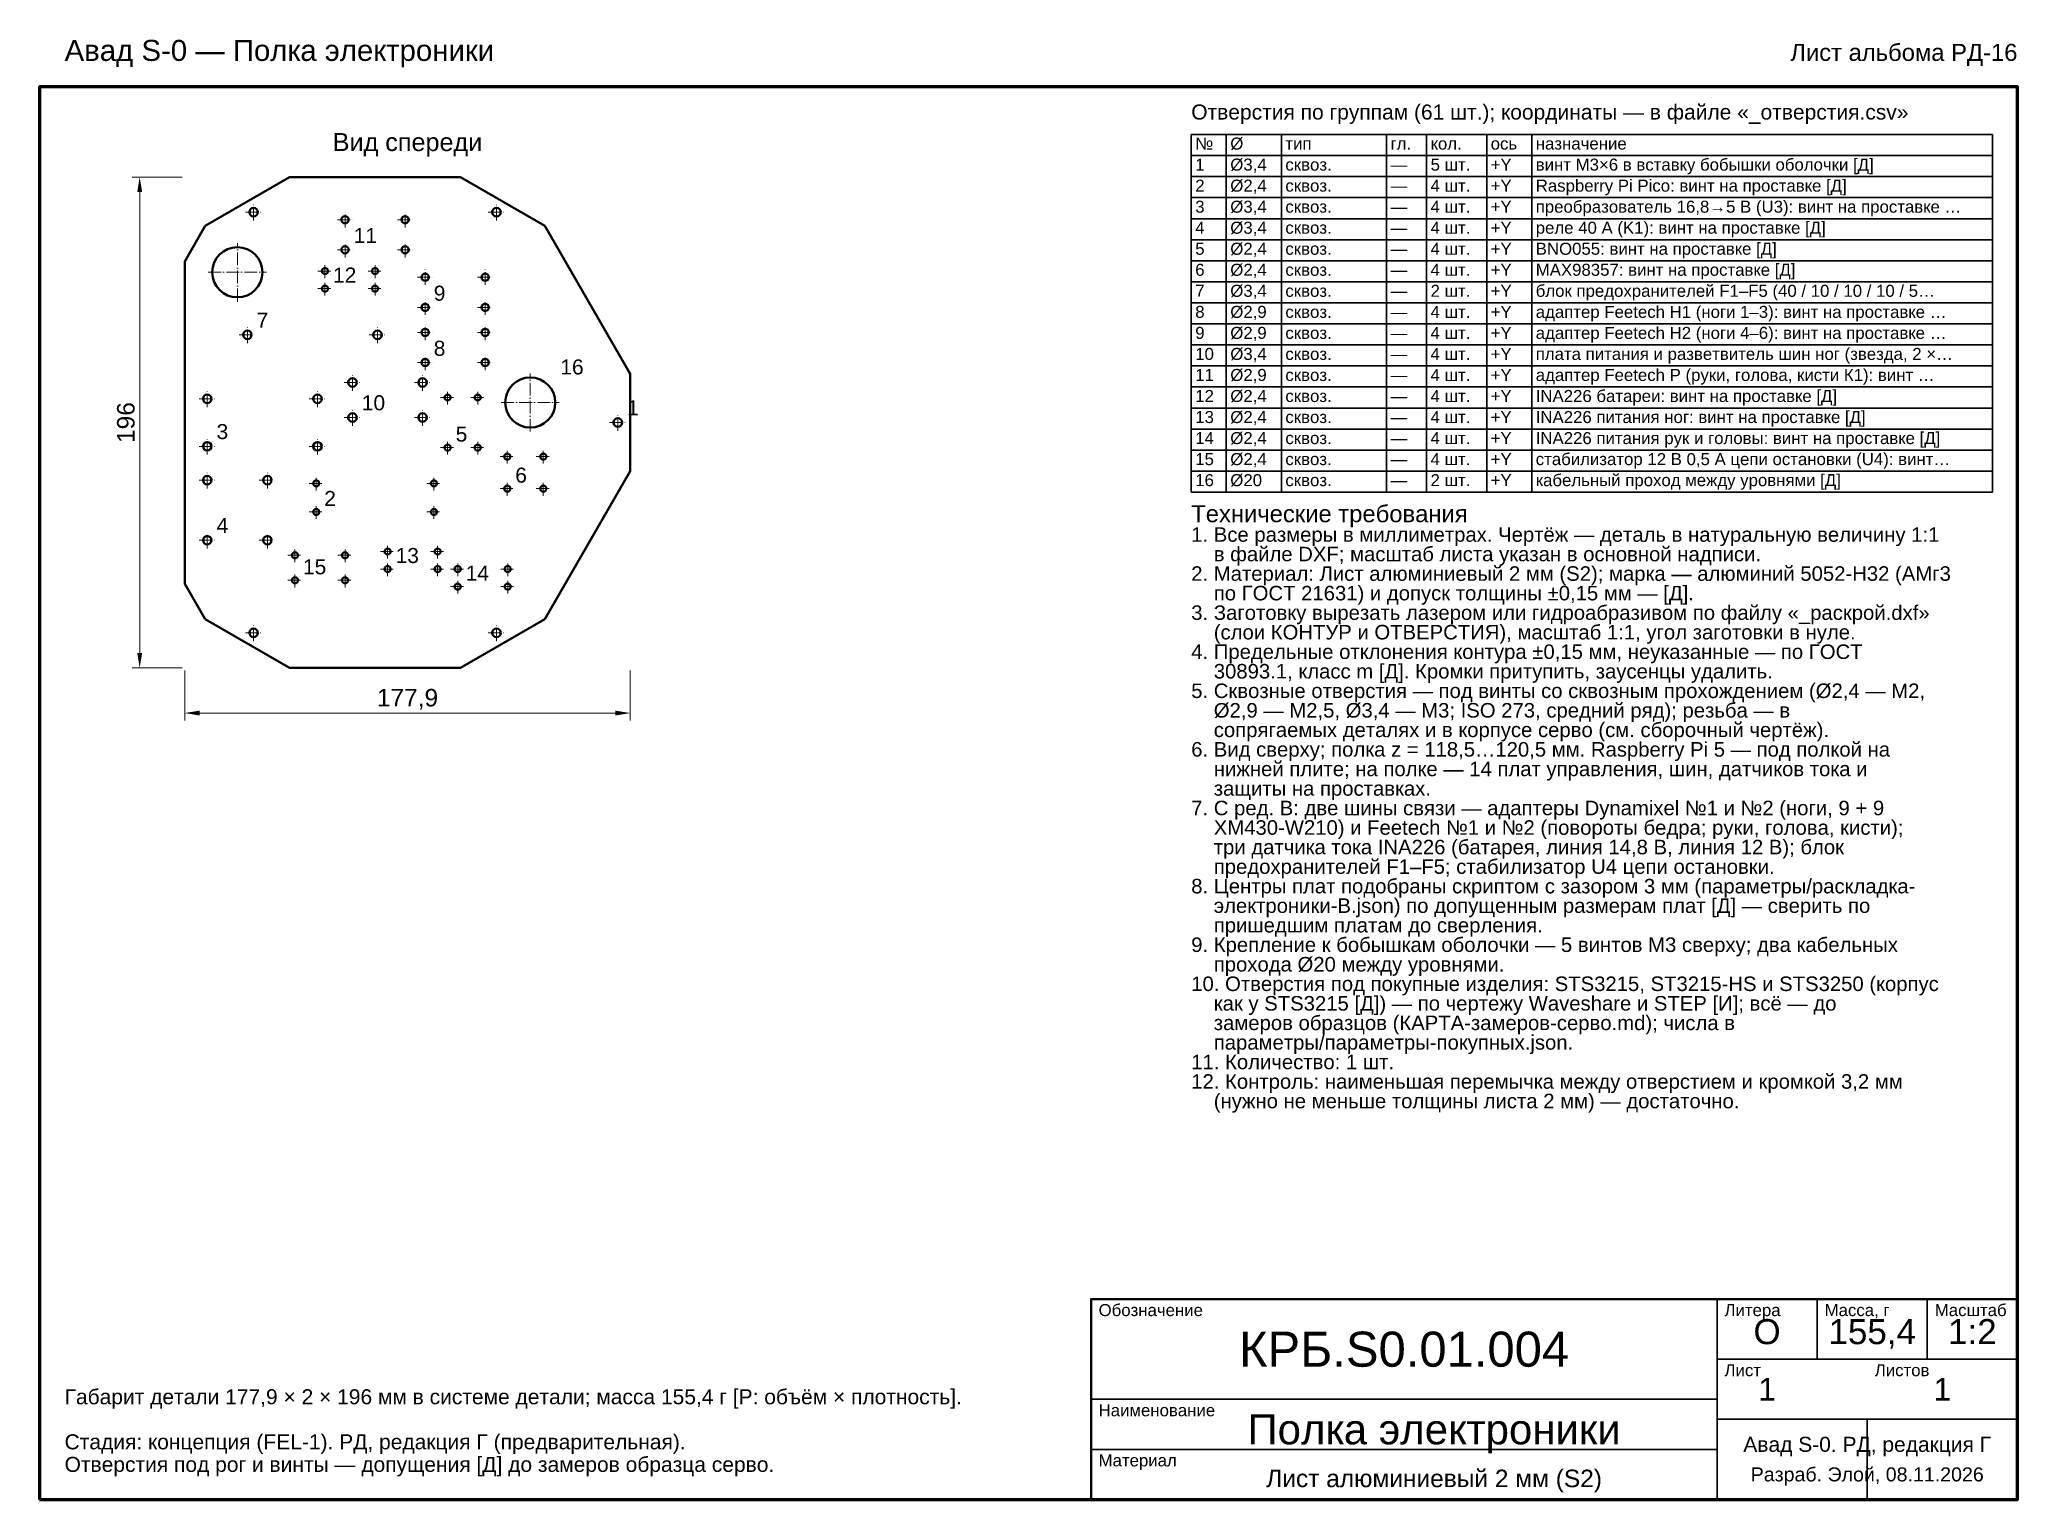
# Model space of a CAD drawing. Header units: millimetres. Extents: x 40 to 830, y 10 to 593.
import ezdxf
from ezdxf.enums import TextEntityAlignment as Align

# ---------------------------------------------------------------- set-up
doc = ezdxf.new("R2010")
doc.units = ezdxf.units.MM
doc.header["$LTSCALE"] = 2
doc.linetypes.add('DASHDOT', pattern=[3.556, 2.54, -0.508, 0, -0.508])
for name, color, linetype, lineweight in [('КОНТУР', 7, 'Continuous', 50), ('ОСИ', 1, 'DASHDOT', 18), ('РАЗМЕРЫ', 5, 'Continuous', 18), ('РАМКА', 7, 'Continuous', 70), ('ТАБЛИЦА', 7, 'Continuous', 35), ('ТЕКСТ', 7, 'Continuous', 25)]:
    doc.layers.add(name, color=color, linetype=linetype, lineweight=lineweight)
doc.styles.add('GOST', font='arial.ttf')
doc.dimstyles.new('GOST', dxfattribs={"dimtxt": 7, "dimasz": 6, "dimexe": 3, "dimexo": 1, "dimgap": 2, "dimtad": 1, "dimdec": 1, "dimtxsty": 'GOST', "dimcen": 2.5, "dimclrd": 5, "dimclre": 5, "dimclrt": 5, "dimazin": 3, "dimtfac": 1, "dimtmove": 0, "dimatfit": 3, "dimlwd": 18, "dimlwe": 18})

msp = doc.modelspace()

# ---------------------------------------------------------------- linework, layer by layer
at = {"layer": 'КОНТУР'}
for p, q in [((139.89, 538), (106.18, 518.54)), ((208.11, 538), (139.89, 538)), ((241.82, 518.54), (208.11, 538)), ((106.18, 518.54), (98, 504.36)), ((275.92, 459.46), (241.82, 518.54)), ((98, 375.64), (98, 504.36)), ((275.92, 420.54), (275.92, 459.46)), ((241.82, 361.46), (275.92, 420.54)), ((98, 375.64), (106.18, 361.46)), ((106.18, 361.46), (139.89, 342)), ((208.11, 342), (241.82, 361.46)), ((139.89, 342), (208.11, 342))]:
    msp.add_line(p, q, dxfattribs=at)
for centre, radius in [((125.5, 524), 1.7), ((162, 521), 1.45), ((186, 521), 1.45), ((222.5, 524), 1.7), ((119, 500), 10), ((162, 509), 1.45), ((186, 509), 1.45), ((154, 500.5), 1.2), ((174, 500.5), 1.2), ((194, 498), 1.45), ((218, 498), 1.45), ((154, 493.5), 1.2), ((174, 493.5), 1.2), ((194, 486), 1.45), ((218, 486), 1.45), ((123, 475), 1.7), ((175, 475), 1.7), ((194, 476), 1.45), ((218, 476), 1.45), ((194, 464), 1.45), ((218, 464), 1.45), ((107, 449.5), 1.7), ((151, 449.5), 1.7), ((165, 456), 1.7), ((193, 456), 1.7), ((203, 450), 1.2), ((215, 450), 1.2), ((236, 448), 10), ((165, 442), 1.7), ((193, 442), 1.7), ((271, 440), 1.7), ((107, 430.5), 1.7), ((151, 430.5), 1.7), ((203, 430), 1.2), ((215, 430), 1.2), ((226.8, 426.4), 1.2), ((241.2, 426.4), 1.2), ((107, 417), 1.7), ((131, 417), 1.7), ((150.5, 415.7), 1.2), ((197.5, 415.7), 1.2), ((226.8, 413.6), 1.2), ((241.2, 413.6), 1.2), ((150.5, 404.3), 1.2), ((197.5, 404.3), 1.2), ((107, 393), 1.7), ((131, 393), 1.7), ((142, 387), 1.2), ((162, 387), 1.2), ((179, 388.5), 1.2), ((199, 388.5), 1.2), ((179, 381.5), 1.2), ((199, 381.5), 1.2), ((207, 381.5), 1.2), ((227, 381.5), 1.2), ((142, 377), 1.2), ((162, 377), 1.2), ((207, 374.5), 1.2), ((227, 374.5), 1.2), ((125.5, 356), 1.7), ((222.5, 356), 1.7)]:
    msp.add_circle(centre, radius, dxfattribs=at)
at = {"layer": 'ОСИ'}
for p, q in [((122.2, 524), (128.8, 524)), ((125.5, 520.7), (125.5, 527.3)), ((162, 517.95), (162, 524.05)), ((186, 517.95), (186, 524.05)), ((219.2, 524), (225.8, 524)), ((222.5, 520.7), (222.5, 527.3)), ((158.95, 521), (165.05, 521)), ((182.95, 521), (189.05, 521)), ((119, 488.4), (119, 511.6)), ((158.95, 509), (165.05, 509)), ((162, 505.95), (162, 512.05)), ((182.95, 509), (189.05, 509)), ((186, 505.95), (186, 512.05)), ((107.4, 500), (130.6, 500)), ((151.2, 500.5), (156.8, 500.5)), ((154, 497.7), (154, 503.3)), ((171.2, 500.5), (176.8, 500.5)), ((174, 497.7), (174, 503.3)), ((190.95, 498), (197.05, 498)), ((194, 494.95), (194, 501.05)), ((214.95, 498), (221.05, 498)), ((218, 494.95), (218, 501.05)), ((151.2, 493.5), (156.8, 493.5)), ((154, 490.7), (154, 496.3)), ((171.2, 493.5), (176.8, 493.5)), ((174, 490.7), (174, 496.3)), ((190.95, 486), (197.05, 486)), ((194, 482.95), (194, 489.05)), ((214.95, 486), (221.05, 486)), ((218, 482.95), (218, 489.05)), ((119.7, 475), (126.3, 475)), ((123, 471.7), (123, 478.3)), ((171.7, 475), (178.3, 475)), ((175, 471.7), (175, 478.3)), ((190.95, 476), (197.05, 476)), ((194, 472.95), (194, 479.05)), ((214.95, 476), (221.05, 476)), ((218, 472.95), (218, 479.05)), ((194, 460.95), (194, 467.05)), ((218, 460.95), (218, 467.05)), ((165, 452.7), (165, 459.3)), ((190.95, 464), (197.05, 464)), ((193, 452.7), (193, 459.3)), ((214.95, 464), (221.05, 464)), ((236, 436.4), (236, 459.6)), ((107, 446.2), (107, 452.8)), ((151, 446.2), (151, 452.8)), ((161.7, 456), (168.3, 456)), ((189.7, 456), (196.3, 456)), ((203, 447.2), (203, 452.8)), ((215, 447.2), (215, 452.8)), ((103.7, 449.5), (110.3, 449.5)), ((147.7, 449.5), (154.3, 449.5)), ((165, 438.7), (165, 445.3)), ((193, 438.7), (193, 445.3)), ((200.2, 450), (205.8, 450)), ((212.2, 450), (217.8, 450)), ((224.4, 448), (247.6, 448)), ((271, 436.7), (271, 443.3)), ((161.7, 442), (168.3, 442)), ((189.7, 442), (196.3, 442)), ((267.7, 440), (274.3, 440)), ((103.7, 430.5), (110.3, 430.5)), ((107, 427.2), (107, 433.8)), ((147.7, 430.5), (154.3, 430.5)), ((151, 427.2), (151, 433.8)), ((200.2, 430), (205.8, 430)), ((203, 427.2), (203, 432.8)), ((212.2, 430), (217.8, 430)), ((215, 427.2), (215, 432.8)), ((226.8, 423.6), (226.8, 429.2)), ((241.2, 423.6), (241.2, 429.2)), ((107, 413.7), (107, 420.3)), ((131, 413.7), (131, 420.3)), ((224, 426.4), (229.6, 426.4)), ((238.4, 426.4), (244, 426.4)), ((103.7, 417), (110.3, 417)), ((127.7, 417), (134.3, 417)), ((147.7, 415.7), (153.3, 415.7)), ((150.5, 412.9), (150.5, 418.5)), ((194.7, 415.7), (200.3, 415.7)), ((197.5, 412.9), (197.5, 418.5)), ((224, 413.6), (229.6, 413.6)), ((226.8, 410.8), (226.8, 416.4)), ((238.4, 413.6), (244, 413.6)), ((241.2, 410.8), (241.2, 416.4)), ((147.7, 404.3), (153.3, 404.3)), ((150.5, 401.5), (150.5, 407.1)), ((194.7, 404.3), (200.3, 404.3)), ((197.5, 401.5), (197.5, 407.1)), ((107, 389.7), (107, 396.3)), ((131, 389.7), (131, 396.3)), ((103.7, 393), (110.3, 393)), ((127.7, 393), (134.3, 393)), ((142, 384.2), (142, 389.8)), ((162, 384.2), (162, 389.8)), ((176.2, 388.5), (181.8, 388.5)), ((179, 385.7), (179, 391.3)), ((196.2, 388.5), (201.8, 388.5)), ((199, 385.7), (199, 391.3)), ((139.2, 387), (144.8, 387)), ((142, 374.2), (142, 379.8)), ((159.2, 387), (164.8, 387)), ((162, 374.2), (162, 379.8)), ((176.2, 381.5), (181.8, 381.5)), ((179, 378.7), (179, 384.3)), ((196.2, 381.5), (201.8, 381.5)), ((199, 378.7), (199, 384.3)), ((204.2, 381.5), (209.8, 381.5)), ((207, 378.7), (207, 384.3)), ((224.2, 381.5), (229.8, 381.5)), ((227, 378.7), (227, 384.3)), ((139.2, 377), (144.8, 377)), ((159.2, 377), (164.8, 377)), ((204.2, 374.5), (209.8, 374.5)), ((207, 371.7), (207, 377.3)), ((224.2, 374.5), (229.8, 374.5)), ((227, 371.7), (227, 377.3)), ((122.2, 356), (128.8, 356)), ((125.5, 352.7), (125.5, 359.3)), ((219.2, 356), (225.8, 356)), ((222.5, 352.7), (222.5, 359.3))]:
    msp.add_line(p, q, dxfattribs=at)
at = {"layer": 'РАМКА', "lineweight": 70}
msp.add_lwpolyline([(40, 10), (830, 10), (830, 574), (40, 574), (40, 10)], dxfattribs=at)
at = {"layer": 'ТАБЛИЦА'}
for p, q in [((514, 555), (514, 412.2)), ((536, 555), (536, 412.2)), ((578, 555), (578, 412.2)), ((594, 555), (594, 412.2)), ((618, 555), (618, 412.2)), ((636, 555), (636, 412.2)), ((500, 546.6), (820, 546.6)), ((500, 538.2), (820, 538.2)), ((500, 529.8), (820, 529.8)), ((500, 521.4), (820, 521.4)), ((500, 513), (820, 513)), ((500, 504.6), (820, 504.6)), ((500, 496.2), (820, 496.2)), ((500, 487.8), (820, 487.8)), ((500, 479.4), (820, 479.4)), ((500, 471), (820, 471)), ((500, 462.6), (820, 462.6)), ((500, 454.2), (820, 454.2)), ((500, 445.8), (820, 445.8)), ((500, 437.4), (820, 437.4)), ((500, 429), (820, 429)), ((500, 420.6), (820, 420.6)), ((710, 10), (710, 90)), ((750, 66), (750, 90)), ((794, 66), (794, 90)), ((710, 66), (830, 66)), ((460, 50), (710, 50)), ((710, 42), (830, 42)), ((770, 10), (770, 42)), ((460, 30), (710, 30))]:
    msp.add_line(p, q, dxfattribs=at)
at = {"layer": 'ТАБЛИЦА', "lineweight": 35}
msp.add_lwpolyline([(500, 412.2), (820, 412.2), (820, 555), (500, 555), (500, 412.2)], dxfattribs=at)
at = {"layer": 'ТАБЛИЦА', "lineweight": 50}
msp.add_lwpolyline([(460, 10), (830, 10), (830, 90), (460, 90), (460, 10)], dxfattribs=at)

# ---------------------------------------------------------------- texts
at = {"layer": 'ТЕКСТ', "style": 'GOST'}
for s, height, p in [('Авад S-0 — Полка электроники', 8.4, (50, 584.4)), ('Отверстия по группам (61 шт.); координаты — в файле «_отверстия.csv»', 6, (500, 561)), ('№', 4.8, (501.6, 549)), ('Ø', 4.8, (515.6, 549)), ('1', 4.8, (501.6, 540.6)), ('Ø3,4', 4.8, (515.6, 540.6)), ('тип', 4.8, (537.6, 549)), ('гл.', 4.8, (579.6, 549)), ('5 шт.', 4.8, (595.6, 540.6)), ('кол.', 4.8, (595.6, 549)), ('ось', 4.8, (619.6, 549)), ('+Y', 4.8, (619.6, 540.6)), ('назначение', 4.8, (637.6, 549)), ('винт M3×6 в вставку бобышки оболочки [Д]', 4.8, (637.6, 540.6)), ('сквоз.', 4.8, (537.6, 540.6)), ('—', 4.8, (579.6, 540.6)), ('Raspberry Pi Pico: винт на проставке [Д]', 4.8, (637.6, 532.2)), ('2', 4.8, (501.6, 532.2)), ('Ø2,4', 4.8, (515.6, 532.2)), ('сквоз.', 4.8, (537.6, 532.2)), ('—', 4.8, (579.6, 532.2)), ('4 шт.', 4.8, (595.6, 532.2)), ('+Y', 4.8, (619.6, 532.2)), ('3', 4.8, (501.6, 523.8)), ('Ø3,4', 4.8, (515.6, 523.8)), ('сквоз.', 4.8, (537.6, 523.8)), ('—', 4.8, (579.6, 523.8)), ('4 шт.', 4.8, (595.6, 523.8)), ('+Y', 4.8, (619.6, 523.8)), ('преобразователь 16,8→5 В (U3): винт на проставке …', 4.8, (637.6, 523.8)), ('11', 6, (165.45, 511.65)), ('4', 4.8, (501.6, 515.4)), ('Ø3,4', 4.8, (515.6, 515.4)), ('сквоз.', 4.8, (537.6, 515.4)), ('—', 4.8, (579.6, 515.4)), ('4 шт.', 4.8, (595.6, 515.4)), ('+Y', 4.8, (619.6, 515.4)), ('реле 40 А (K1): винт на проставке [Д]', 4.8, (637.6, 515.4)), ('5', 4.8, (501.6, 507)), ('Ø2,4', 4.8, (515.6, 507)), ('сквоз.', 4.8, (537.6, 507)), ('—', 4.8, (579.6, 507)), ('4 шт.', 4.8, (595.6, 507)), ('+Y', 4.8, (619.6, 507)), ('BNO055: винт на проставке [Д]', 4.8, (637.6, 507)), ('12', 6, (157.2, 495.9)), ('6', 4.8, (501.6, 498.6)), ('Ø2,4', 4.8, (515.6, 498.6)), ('сквоз.', 4.8, (537.6, 498.6)), ('—', 4.8, (579.6, 498.6)), ('4 шт.', 4.8, (595.6, 498.6)), ('+Y', 4.8, (619.6, 498.6)), ('MAX98357: винт на проставке [Д]', 4.8, (637.6, 498.6)), ('9', 6, (197.45, 488.65)), ('7', 4.8, (501.6, 490.2)), ('Ø3,4', 4.8, (515.6, 490.2)), ('сквоз.', 4.8, (537.6, 490.2)), ('—', 4.8, (579.6, 490.2)), ('2 шт.', 4.8, (595.6, 490.2)), ('+Y', 4.8, (619.6, 490.2)), ('блок предохранителей F1–F5 (40 / 10 / 10 / 10 / 5…', 4.8, (637.6, 490.2)), ('7', 6, (126.7, 477.9)), ('8', 4.8, (501.6, 481.8)), ('Ø2,9', 4.8, (515.6, 481.8)), ('сквоз.', 4.8, (537.6, 481.8)), ('—', 4.8, (579.6, 481.8)), ('4 шт.', 4.8, (595.6, 481.8)), ('+Y', 4.8, (619.6, 481.8)), ('адаптер Feetech Н1 (ноги 1–3): винт на проставке …', 4.8, (637.6, 481.8)), ('9', 4.8, (501.6, 473.4)), ('Ø2,9', 4.8, (515.6, 473.4)), ('сквоз.', 4.8, (537.6, 473.4)), ('—', 4.8, (579.6, 473.4)), ('4 шт.', 4.8, (595.6, 473.4)), ('+Y', 4.8, (619.6, 473.4)), ('адаптер Feetech Н2 (ноги 4–6): винт на проставке …', 4.8, (637.6, 473.4)), ('8', 6, (197.45, 466.65)), ('10', 4.8, (501.6, 465)), ('Ø3,4', 4.8, (515.6, 465)), ('сквоз.', 4.8, (537.6, 465)), ('—', 4.8, (579.6, 465)), ('4 шт.', 4.8, (595.6, 465)), ('+Y', 4.8, (619.6, 465)), ('плата питания и разветвитель шин ног (звезда, 2 ×…', 4.8, (637.6, 465)), ('16', 6, (248, 459.2)), ('11', 4.8, (501.6, 456.6)), ('Ø2,9', 4.8, (515.6, 456.6)), ('сквоз.', 4.8, (537.6, 456.6)), ('—', 4.8, (579.6, 456.6)), ('4 шт.', 4.8, (595.6, 456.6)), ('+Y', 4.8, (619.6, 456.6)), ('адаптер Feetech Р (руки, голова, кисти К1): винт …', 4.8, (637.6, 456.6)), ('10', 6, (168.7, 444.9)), ('12', 4.8, (501.6, 448.2)), ('Ø2,4', 4.8, (515.6, 448.2)), ('сквоз.', 4.8, (537.6, 448.2)), ('4 шт.', 4.8, (595.6, 448.2)), ('+Y', 4.8, (619.6, 448.2)), ('INA226 батареи: винт на проставке [Д]', 4.8, (637.6, 448.2)), ('1', 6, (274.7, 442.9)), ('13', 4.8, (501.6, 439.8)), ('Ø2,4', 4.8, (515.6, 439.8)), ('сквоз.', 4.8, (537.6, 439.8)), ('—', 4.8, (579.6, 448.2)), ('4 шт.', 4.8, (595.6, 439.8)), ('+Y', 4.8, (619.6, 439.8)), ('INA226 питания ног: винт на проставке [Д]', 4.8, (637.6, 439.8)), ('3', 6, (110.7, 433.4)), ('5', 6, (206.2, 432.4)), ('14', 4.8, (501.6, 431.4)), ('Ø2,4', 4.8, (515.6, 431.4)), ('сквоз.', 4.8, (537.6, 431.4)), ('—', 4.8, (579.6, 439.8)), ('4 шт.', 4.8, (595.6, 431.4)), ('+Y', 4.8, (619.6, 431.4)), ('INA226 питания рук и головы: винт на проставке [Д]', 4.8, (637.6, 431.4)), ('15', 4.8, (501.6, 423)), ('Ø2,4', 4.8, (515.6, 423)), ('сквоз.', 4.8, (537.6, 423)), ('—', 4.8, (579.6, 431.4)), ('4 шт.', 4.8, (595.6, 423)), ('+Y', 4.8, (619.6, 423)), ('стабилизатор 12 В 0,5 А цепи остановки (U4): винт…', 4.8, (637.6, 423)), ('6', 6, (230, 416)), ('16', 4.8, (501.6, 414.6)), ('Ø20', 4.8, (515.6, 414.6)), ('—', 4.8, (579.6, 423)), ('2 шт.', 4.8, (595.6, 414.6)), ('+Y', 4.8, (619.6, 414.6)), ('кабельный проход между уровнями [Д]', 4.8, (637.6, 414.6)), ('2', 6, (153.7, 406.7)), ('сквоз.', 4.8, (537.6, 414.6)), ('—', 4.8, (579.6, 414.6)), ('Технические требования', 6.8, (500, 400.2)), ('4', 6, (110.7, 395.9)), ('1. Все размеры в миллиметрах. Чертёж — деталь в натуральную величину 1:1', 5.8, (500, 392.4)), ('13', 6, (182.2, 383.9)), ('    в файле DXF; масштаб листа указан в основной надписи.', 5.8, (500, 384.6)), ('15', 6, (145.2, 379.4)), ('14', 6, (210.2, 376.9)), ('2. Материал: Лист алюминиевый 2 мм (S2); марка — алюминий 5052-H32 (АМг3', 5.8, (500, 376.8)), ('    по ГОСТ 21631) и допуск толщины ±0,15 мм — [Д].', 5.8, (500, 369)), ('3. Заготовку вырезать лазером или гидроабразивом по файлу «_раскрой.dxf»', 5.8, (500, 361.2)), ('    (слои КОНТУР и ОТВЕРСТИЯ), масштаб 1:1, угол заготовки в нуле.', 5.8, (500, 353.4)), ('4. Предельные отклонения контура ±0,15 мм, неуказанные — по ГОСТ', 5.8, (500, 345.6)), ('    30893.1, класс m [Д]. Кромки притупить, заусенцы удалить.', 5.8, (500, 337.8)), ('5. Сквозные отверстия — под винты со сквозным прохождением (Ø2,4 — M2,', 5.8, (500, 330)), ('    Ø2,9 — M2,5, Ø3,4 — M3; ISO 273, средний ряд); резьба — в', 5.8, (500, 322.2)), ('    сопрягаемых деталях и в корпусе серво (см. сборочный чертёж).', 5.8, (500, 314.4)), ('6. Вид сверху; полка z = 118,5…120,5 мм. Raspberry Pi 5 — под полкой на', 5.8, (500, 306.6)), ('    нижней плите; на полке — 14 плат управления, шин, датчиков тока и', 5.8, (500, 298.8)), ('    защиты на проставках.', 5.8, (500, 291)), ('7. С ред. В: две шины связи — адаптеры Dynamixel №1 и №2 (ноги, 9 + 9', 5.8, (500, 283.2)), ('    XM430-W210) и Feetech №1 и №2 (повороты бедра; руки, голова, кисти);', 5.8, (500, 275.4)), ('    три датчика тока INA226 (батарея, линия 14,8 В, линия 12 В); блок', 5.8, (500, 267.6)), ('    предохранителей F1–F5; стабилизатор U4 цепи остановки.', 5.8, (500, 259.8)), ('8. Центры плат подобраны скриптом с зазором 3 мм (параметры/раскладка-', 5.8, (500, 252)), ('    электроники-В.json) по допущенным размерам плат [Д] — сверить по', 5.8, (500, 244.2)), ('    пришедшим платам до сверления.', 5.8, (500, 236.4)), ('9. Крепление к бобышкам оболочки — 5 винтов M3 сверху; два кабельных', 5.8, (500, 228.6)), ('    прохода Ø20 между уровнями.', 5.8, (500, 220.8)), ('10. Отверстия под покупные изделия: STS3215, ST3215-HS и STS3250 (корпус', 5.8, (500, 213)), ('    как у STS3215 [Д]) — по чертежу Waveshare и STEP [И]; всё — до', 5.8, (500, 205.2)), ('    замеров образцов (КАРТА-замеров-серво.md); числа в', 5.8, (500, 197.4)), ('    параметры/параметры-покупных.json.', 5.8, (500, 189.6)), ('11. Количество: 1 шт.', 5.8, (500, 181.8)), ('12. Контроль: наименьшая перемычка между отверстием и кромкой 3,2 мм', 5.8, (500, 174)), ('    (нужно не меньше толщины листа 2 мм) — достаточно.', 5.8, (500, 166.2)), ('Обозначение', 4.8, (463, 83.2)), ('Литера', 4.8, (713, 83.2)), ('Масса, г', 4.8, (753, 83.2)), ('Масштаб', 4.8, (797, 83.2)), ('Лист', 4.8, (713, 59.2)), ('Листов', 4.8, (773, 59.2)), ('Габарит детали 177,9 × 2 × 196 мм в системе детали; масса 155,4 г [Р: объём × плотность].', 6, (50, 48)), ('Наименование', 4.8, (463, 43.2)), ('Стадия: концепция (FEL-1). РД, редакция Г (предварительная).', 6, (50, 30)), ('Отверстия под рог и винты — допущения [Д] до замеров образца серво.', 6, (50, 21)), ('Материал', 4.8, (463, 23.2))]:
    msp.add_text(s, height=height, dxfattribs=at).set_placement(p)
msp.add_text('Лист альбома РД-16', height=6.8, dxfattribs=at).set_placement((830, 584.4), align=Align.RIGHT)
for s, height, p in [('Вид спереди', 7.2, (186.96, 552)), ('О', 10, (730, 77)), ('155,4', 10, (772, 77)), ('1:2', 10, (812, 77)), ('КРБ.S0.01.004', 14, (585, 70)), ('1', 9, (730, 54)), ('1', 9, (800, 54)), ('Полка электроники', 12, (597, 38)), ('Авад S-0. РД, редакция Г', 6, (770, 32)), ('Лист алюминиевый 2 мм (S2)', 7, (597, 18.4)), ('Разраб. Элой, 08.11.2026', 5.6, (770, 20))]:
    msp.add_text(s, height=height, dxfattribs=at).set_placement(p, align=Align.MIDDLE_CENTER)

# ---------------------------------------------------------------- dimensions: what is measured, and where the dimension line sits
at = {"layer": 'РАЗМЕРЫ'}
msp.add_linear_dim(base=(80, 342), p1=(98, 342), p2=(98, 538), angle=90, dimstyle='GOST', dxfattribs=at).render()
msp.add_linear_dim(base=(98, 324), p1=(98, 342), p2=(275.92, 342), dimstyle='GOST', dxfattribs=at).render()

doc.saveas('drawing.dxf')
